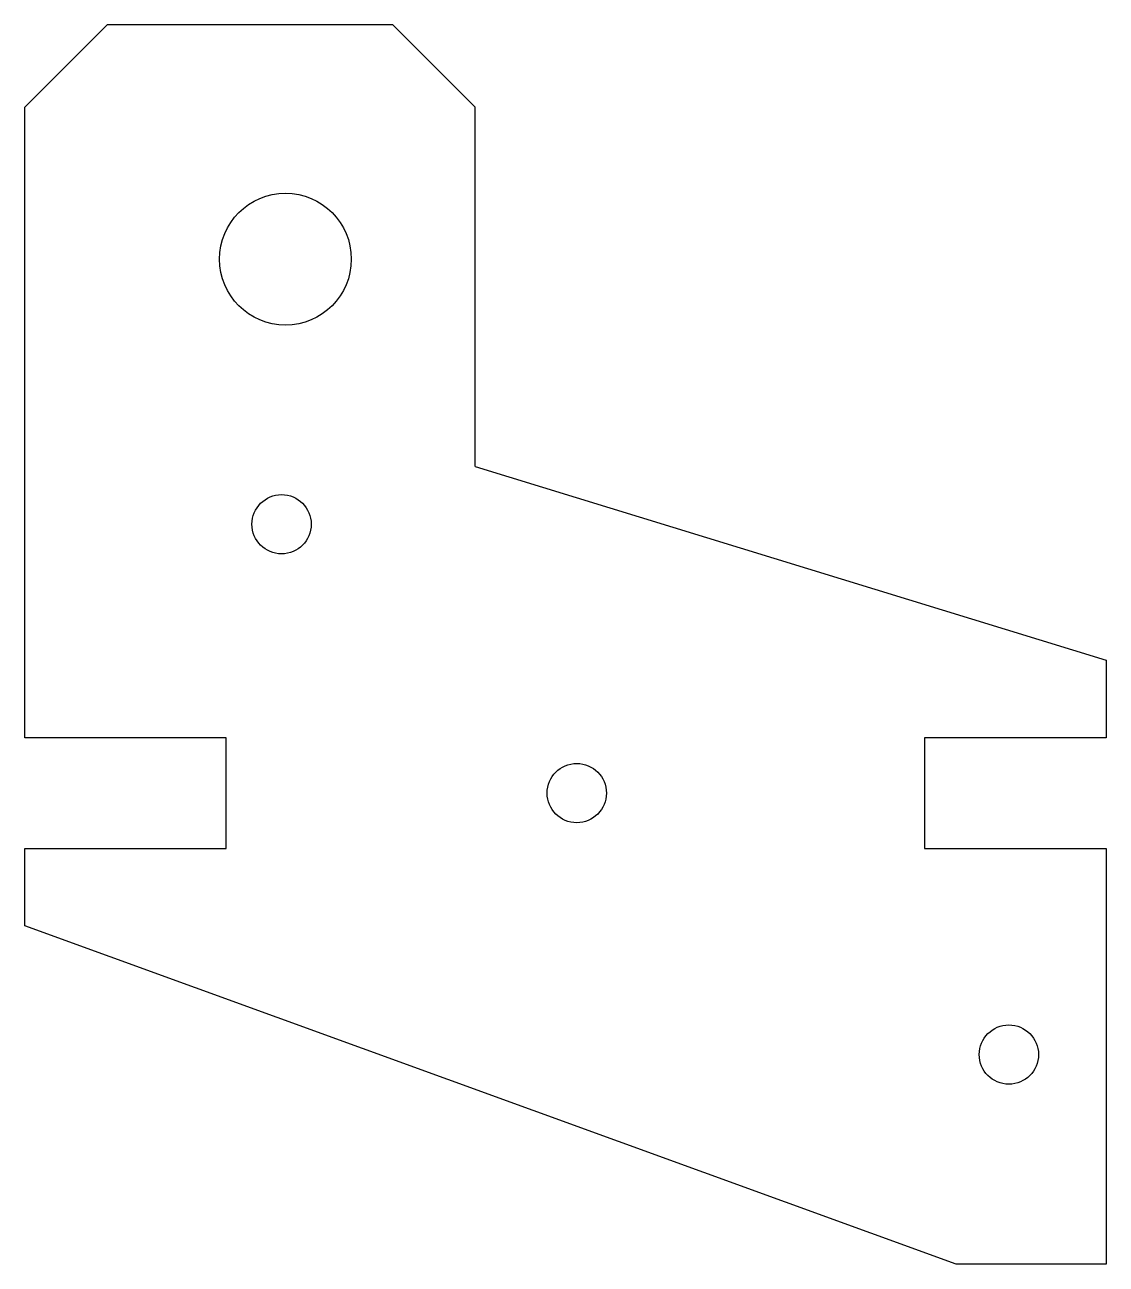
# Model space of a CAD drawing. Header units: inches. Extents: x 27.1 to 92.8, y 8.6 to 83.9.
import ezdxf

# ---------------------------------------------------------------- set-up
doc = ezdxf.new("R2010")
doc.units = ezdxf.units.IN
doc.header["$MEASUREMENT"] = 0

msp = doc.modelspace()

# ---------------------------------------------------------------- linework, layer by layer
for p, q in [((27.116, 78.895), (32.127, 83.906)), ((49.461, 83.906), (32.127, 83.906)), ((49.461, 83.906), (54.473, 78.895)), ((27.116, 40.609), (27.116, 78.895)), ((54.473, 57.077), (54.473, 78.895)), ((54.473, 57.077), (92.787, 45.32)), ((92.787, 45.32), (92.787, 40.609)), ((39.339, 40.609), (27.116, 40.609)), ((39.339, 33.894), (39.339, 40.609)), ((92.787, 40.609), (81.765, 40.609)), ((81.765, 40.609), (81.765, 33.894)), ((27.116, 29.184), (27.116, 33.894)), ((27.116, 33.894), (39.339, 33.894)), ((81.765, 33.894), (92.794, 33.894)), ((92.794, 33.894), (92.794, 8.643)), ((83.674, 8.643), (27.116, 29.184)), ((92.794, 8.643), (83.674, 8.643))]:
    msp.add_line(p, q)
for centre, radius in [((42.947, 69.674), 4), ((42.712, 53.576), 1.8), ((60.639, 37.252), 1.8), ((86.881, 21.372), 1.8)]:
    msp.add_circle(centre, radius)

doc.saveas('drawing.dxf')
